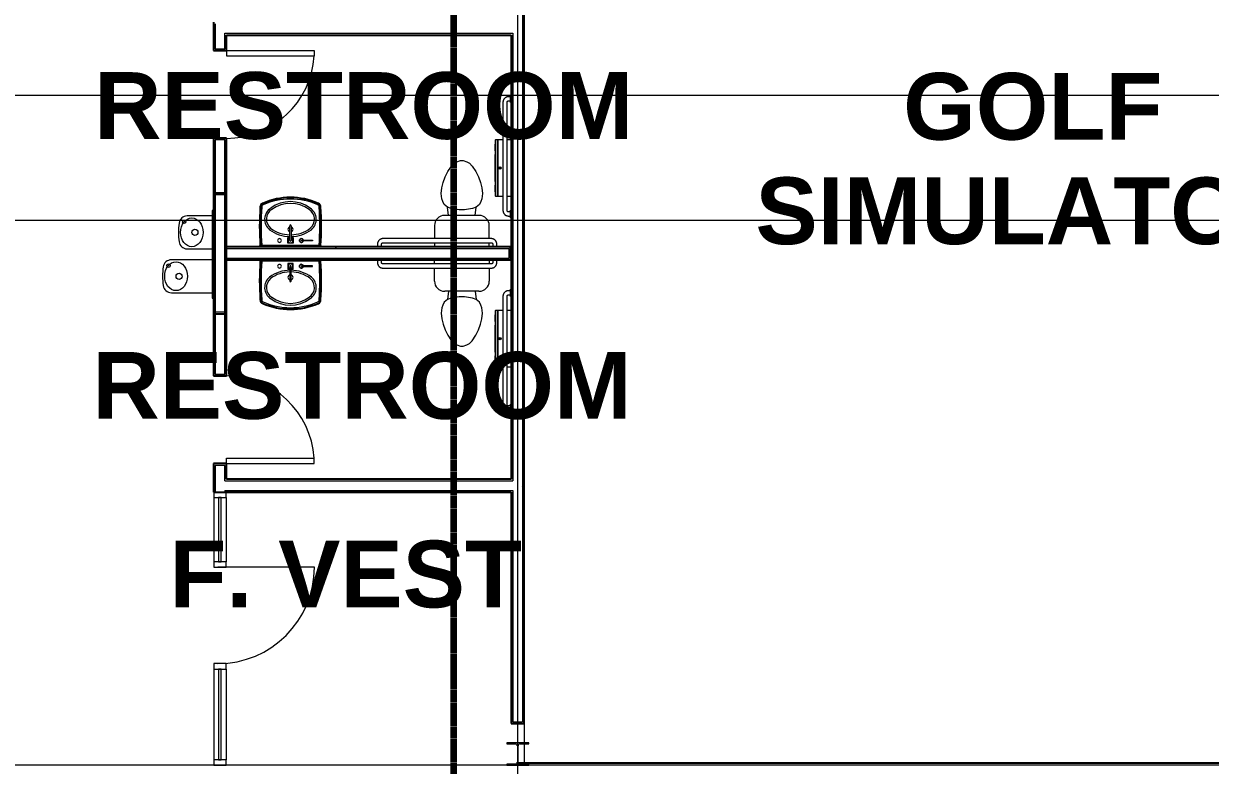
# Model space of a CAD drawing. Header units: inches. Extents: x 25369 to 33161, y -23509 to -20274.
# Drawn here: x 29993 to 30425.5, y -22787.3 to -22516.9 of the extents above; entities that cross this region are included whole.
import ezdxf

# ---------------------------------------------------------------- set-up
doc = ezdxf.new("R2010")
doc.units = ezdxf.units.IN
doc.header["$MEASUREMENT"] = 0
doc.linetypes.add('Dash', pattern=[0.25, 0.125, -0.125])
doc.linetypes.add('Grid Line 1_2_', pattern=[0.875, 0.5, -0.125, 0.125, -0.125])
for name, color, linetype, lineweight in [('A-ANNO-MATC', 214, 'Dash', 140), ('A-AREA', 32, 'Continuous', 9), ('A-DOOR', 31, 'Continuous', 9), ('A-GLAZ-CURT', 52, 'Continuous', 9), ('A-GLAZ-CWMG', 51, 'Continuous', 9), ('A-WALL', 113, 'Continuous', 9), ('A-WALL-PATT', 111, 'Continuous', 25), ('G-ANNO-SYMB', 111, 'Continuous', 9), ('I-WALL', 2, 'Continuous', 9), ('M-AREA-IDEN', 171, 'Continuous', 9), ('P-SANR-FIXT', 6, 'Continuous', 9), ('Q-SPCQ', 91, 'Continuous', 9), ('S-COLS', 52, 'Continuous', 9), ('S-GRID', 1, 'Continuous', 9)]:
    doc.layers.add(name, color=color, linetype=linetype, lineweight=lineweight)
doc.styles.add('Arial_B', font='arialbd.ttf', dxfattribs={"height": 24.354149})
pattern_1 = [(0, (5929.126, 0), (61.44, 15.36), [2.534, -43.546, 2.534, -43.546, -245.76]), (0, (5929.126, 0), (61.44, 15.36), [-92.16, 2.534, -89.626, 2.534, -43.546, -107.52]), (0, (5929.126, 0), (61.44, 15.36), [-230.4, 2.534, -28.186, 2.534, -74.266]), (120, (5952.166, 7.68), (-44.02215, 45.528601), [2.534, -43.546, 2.534, -43.546, -245.76]), (120, (5952.166, 7.68), (-44.02215, 45.528601), [-92.16, 2.534, -89.626, 2.534, -43.546, -107.52]), (120, (5952.166, 7.68), (-44.02215, 45.528601), [-230.4, 2.534, -28.186, 2.534, -74.266]), (240, (5959.846, 38.4), (-17.41785, -60.888601), [2.534, -43.546, 2.534, -43.546, -245.76]), (240, (5959.846, 38.4), (-17.41785, -60.888601), [-92.16, 2.534, -89.626, 2.534, -43.546, -107.52]), (240, (5959.846, 38.4), (-17.41785, -60.888601), [-230.4, 2.534, -28.186, 2.534, -74.266])]

# ---------------------------------------------------------------- blocks, each defined once
blk = doc.blocks.new('Toilet-Domestic-3D - Toilet-Domestic-3D-3240-Overall Floor Plan')
at = {"layer": 'P-SANR-FIXT', "color": 7}
for p, q in [((-9.98, 17.95), (-9.98, 19.48)), ((9.98, 19.48), (9.98, 17.98)), ((-9.98, 11.75), (-9.98, 16.5)), ((9.98, 16.48), (9.98, 11.75)), ((-5.21, 5), (-6.4, 4)), ((6.25, 8.02), (-6.25, 8.02)), ((-4.86, 8.02), (-5.21, 5)), ((-3.84, 5.5), (-5.21, 5)), ((-1, 6), (-3.84, 5.5)), ((1, 6), (-1, 6)), ((3.84, 5.5), (1, 6)), ((5.21, 5), (3.84, 5.5)), ((4.86, 8.02), (5.21, 5)), ((6.4, 4), (5.21, 5)), ((-7.41, 1), (-7.5, 0)), ((-7.5, 0), (-7.33, -1.99)), ((-7.24, 2), (-7.41, 1)), ((-6.97, 3), (-7.24, 2)), ((-6.4, 4), (-6.97, 3)), ((6.97, 3), (6.4, 4)), ((7.24, 2), (6.97, 3)), ((7.41, 1), (7.24, 2)), ((7.33, -1.99), (7.5, 0)), ((7.5, 0), (7.41, 1)), ((-7.33, -1.99), (-6.79, -4)), ((-6.79, -4), (-6.06, -6)), ((6.06, -6), (6.79, -4)), ((6.79, -4), (7.33, -1.99)), ((-6.06, -6), (-5.13, -8)), ((-5.13, -8), (-3.74, -10)), ((3.74, -10), (5.13, -8)), ((5.13, -8), (6.06, -6)), ((-3.74, -10), (-2.74, -11)), ((-2.74, -11), (-1.87, -11.5)), ((-1.87, -11.5), (-0.5, -12)), ((-0.5, -12), (0.5, -12)), ((0.5, -12), (1.87, -11.5)), ((1.87, -11.5), (2.74, -11)), ((2.74, -11), (3.74, -10))]:
    blk.add_line(p, q, dxfattribs=at)
for centre, start, end in [((-6.25, 11.75), 180, 270), ((6.25, 11.75), 270, 360)]:
    blk.add_arc(centre, 3.73, start, end, dxfattribs=at)
blk = doc.blocks.new('Sink-Bathroom-Kohler-Pinoir-2035-8 - Vitreous_China-0-White-3242-Overall Floor Plan')
at = {"layer": 'P-SANR-FIXT', "color": 7}
for p, q in [((24149.93, -22602.99), (24149.93, -22603.49)), ((24150.18, -22603.5), (24150.18, -22602.99)), ((24150.6, -22602.99), (24150.6, -22603.51)), ((24150.6, -22603.32), (24161.05, -22603.34)), ((24161.05, -22603.51), (24150.6, -22603.51)), ((24161.05, -22603.34), (24171.5, -22603.32)), ((24171.5, -22603.51), (24161.05, -22603.51)), ((24171.5, -22603.51), (24171.5, -22602.99)), ((24171.91, -22602.99), (24171.91, -22603.5)), ((24172.17, -22603.49), (24172.17, -22602.99))]:
    blk.add_line(p, q, dxfattribs=at)
for centre, radius, start, end in [((24256.28, -22610.52), 106.58, 176.2165, 183.7817), ((24256.28, -22610.52), 106.33, 176.2119, 183.7865), ((24256.28, -22610.52), 105.91, 176.2045, 183.7955), ((24161.05, -22619.57), 12.82, 91.1366, 126.4275), ((24157.05, -22605.31), 0.692, 0, 180), ((24157.05, -22605.31), 0.692, 180, 0), ((24161.05, -22619.57), 12.82, 53.5725, 88.8634), ((24165.05, -22605.3), 0.69, 12.1099, 180), ((24165.05, -22605.3), 0.69, 180, 347.0077), ((24065.82, -22610.52), 105.91, 356.2045, 3.7955), ((24065.82, -22610.52), 106.33, 356.2146, 3.7881), ((24065.82, -22610.52), 106.58, 356.22, 3.7835), ((24156.54, -22613.04), 4.9, 129.3634, 236.4486), ((24156.54, -22613.04), 4.26, 129.5775, 236.6442), ((24161.05, -22619.57), 12.18, 91.1957, 126.3492), ((24161.05, -22609.37), 0.934, 106.0546, 180), ((24161.05, -22609.37), 0.934, 180, 253.9454), ((24161.05, -22619.57), 12.18, 53.6508, 88.8043), ((24161.05, -22609.37), 0.934, 0, 73.9454), ((24161.05, -22609.37), 0.934, 286.0546, 0), ((24165.55, -22613.04), 4.26, 303.3558, 50.4225), ((24165.55, -22613.04), 4.9, 303.5514, 50.6366), ((24151.47, -22617.55), 1.54, 179.9655, 246.0395), ((24151.47, -22617.55), 1.29, 179.6035, 246.0123), ((24151.47, -22617.55), 0.875, 178.7073, 245.9447), ((24161.05, -22595.69), 25.41, 246.3258, 293.6698), ((24161.05, -22595.69), 25.15, 246.3274, 293.6698), ((24161.05, -22595.69), 24.74, 246.3302, 293.6698), ((24161.05, -22607.28), 12.2, 233.7683, 306.2317), ((24161.05, -22607.28), 11.57, 233.6931, 306.3069), ((24170.63, -22617.56), 0.862, 293.6698, 1.9217), ((24170.63, -22617.56), 1.28, 293.6698, 0.9035), ((24170.63, -22617.56), 1.53, 293.6698, 0.4943)]:
    blk.add_arc(centre, radius, start, end, dxfattribs=at)
blk = doc.blocks.new('Drinking_Fountain-Haws_Corporation-Wall_Mounted_1119 - 1119-355849-Overall Floor Plan')
at = {"layer": 'P-SANR-FIXT', "color": 7}
for p, q in [((13.07, 19.5), (13.07, 4.7)), ((25.07, 4.7), (25.07, 19.5)), ((29.07, 13.75), (29.07, 4.7)), ((41.07, 4.7), (41.07, 13.75)), ((43.07, 4.7), (11.07, 4.7)), ((11.07, 4.7), (11.07, 4.2)), ((43.07, 4.2), (43.07, 4.7))]:
    blk.add_line(p, q, dxfattribs=at)
for centre, radius in [((19.07, 16.69), 1.13), ((22.94, 20.55), 0.625), ((38.94, 14.82), 0.625), ((35.07, 10.94), 1.13)]:
    blk.add_circle(centre, radius, dxfattribs=at)
for centre, radius, start, end in [((16.07, 19.5), 3, 97.5776, 180), ((19.07, -3.05), 25.75, 82.4224, 97.5776), ((22.07, 19.5), 3, 360, 82.4224), ((32.07, 13.75), 3, 97.5776, 180), ((35.07, -8.8), 25.75, 82.4224, 97.5776), ((38.07, 13.75), 3, 360, 82.4224)]:
    blk.add_arc(centre, radius, start, end, dxfattribs=at)
for centre, ratio in [((19.07, 17.82), 0.786373), ((35.07, 12.07), 0.786365)]:
    blk.add_ellipse(centre, major_axis=(-5.25, 0), ratio=ratio, dxfattribs=at)
blk = doc.blocks.new('Toilet-Domestic-3D - Toilet-Domestic-3D-V40-Overall Floor Plan')
at = {"layer": 'P-SANR-FIXT', "color": 7}
for p, q in [((-5.13, 8), (-3.74, 10)), ((-3.74, 10), (-2.74, 11)), ((-2.74, 11), (-1.87, 11.5)), ((-1.87, 11.5), (-0.5, 12)), ((-0.5, 12), (0.5, 12)), ((0.5, 12), (1.87, 11.5)), ((1.87, 11.5), (2.74, 11)), ((2.74, 11), (3.74, 10)), ((3.74, 10), (5.13, 8)), ((-6.79, 4), (-6.06, 6)), ((-6.06, 6), (-5.13, 8)), ((5.13, 8), (6.06, 6)), ((6.06, 6), (6.79, 4)), ((-7.5, 0), (-7.33, 1.99)), ((-7.33, 1.99), (-6.79, 4)), ((6.79, 4), (7.33, 1.99)), ((7.33, 1.99), (7.5, 0)), ((-7.41, -1), (-7.5, 0)), ((-7.24, -2), (-7.41, -1)), ((-6.97, -3), (-7.24, -2)), ((-6.4, -4), (-6.97, -3)), ((-5.21, -5), (-6.4, -4)), ((6.4, -4), (5.21, -5)), ((6.97, -3), (6.4, -4)), ((7.24, -2), (6.97, -3)), ((7.41, -1), (7.24, -2)), ((7.5, 0), (7.41, -1)), ((6.25, -8.02), (-6.25, -8.02)), ((-3.84, -5.5), (-5.21, -5)), ((-4.86, -8.02), (-5.21, -5)), ((-1, -6), (-3.84, -5.5)), ((1, -6), (-1, -6)), ((3.84, -5.5), (1, -6)), ((5.21, -5), (3.84, -5.5)), ((4.86, -8.02), (5.21, -5)), ((-9.98, -11.75), (-9.98, -16.5)), ((9.98, -16.48), (9.98, -11.75)), ((-9.98, -17.95), (-9.98, -19.48)), ((9.98, -19.48), (9.98, -17.98))]:
    blk.add_line(p, q, dxfattribs=at)
for centre, start, end in [((-6.25, -11.75), 90, 180), ((6.25, -11.75), 0, 90)]:
    blk.add_arc(centre, 3.73, start, end, dxfattribs=at)
blk = doc.blocks.new('Sink-Bathroom-Kohler-Pinoir-2035-8 - Vitreous_China-0-White-11071-Overall Floor Plan')
at = {"layer": 'P-SANR-FIXT', "color": 7}
for p, q in [((24149.93, -22598.24), (24149.93, -22597.74)), ((24150.18, -22597.73), (24150.18, -22598.24)), ((24150.6, -22598.24), (24150.6, -22597.72)), ((24161.05, -22597.72), (24150.6, -22597.72)), ((24150.6, -22597.91), (24161.05, -22597.89)), ((24171.5, -22597.72), (24161.05, -22597.72)), ((24161.05, -22597.89), (24171.5, -22597.91)), ((24171.5, -22597.72), (24171.5, -22598.24)), ((24171.91, -22598.24), (24171.91, -22597.73)), ((24172.17, -22597.74), (24172.17, -22598.24))]:
    blk.add_line(p, q, dxfattribs=at)
for centre, radius, start, end in [((24161.05, -22605.54), 25.41, 66.3302, 113.6742), ((24161.05, -22605.54), 25.15, 66.3302, 113.6726), ((24161.05, -22605.54), 24.74, 66.3302, 113.6698), ((24256.28, -22590.71), 106.58, 176.2183, 183.7835), ((24151.47, -22583.68), 1.54, 113.9605, 180.0345), ((24256.28, -22590.71), 106.33, 176.2135, 183.7881), ((24151.47, -22583.68), 1.29, 113.9877, 180.3965), ((24256.28, -22590.71), 105.91, 176.2045, 183.7955), ((24151.47, -22583.68), 0.875, 114.0553, 181.2927), ((24156.54, -22588.19), 4.9, 123.5514, 230.6366), ((24156.54, -22588.19), 4.26, 123.3558, 230.4225), ((24161.05, -22593.95), 12.2, 53.7683, 126.2317), ((24161.05, -22593.95), 11.57, 53.6931, 126.3069), ((24165.55, -22588.19), 4.26, 309.5775, 56.6442), ((24165.55, -22588.19), 4.9, 309.3634, 56.4486), ((24170.63, -22583.67), 0.862, 358.0783, 66.3302), ((24170.63, -22583.67), 1.28, 359.0965, 66.3302), ((24170.63, -22583.67), 1.53, 359.5057, 66.3302), ((24065.82, -22590.71), 105.91, 356.2045, 3.7955), ((24065.82, -22590.71), 106.33, 356.2119, 3.7854), ((24065.82, -22590.71), 106.58, 356.2165, 3.78), ((24161.05, -22581.66), 12.82, 233.5725, 268.8634), ((24161.05, -22581.66), 12.18, 233.6508, 268.8043), ((24161.05, -22591.87), 0.934, 106.0546, 180), ((24161.05, -22591.87), 0.934, 180, 253.9454), ((24161.05, -22591.87), 0.934, 0, 73.9454), ((24161.05, -22581.66), 12.18, 271.1957, 306.3492), ((24161.05, -22591.87), 0.934, 286.0546, 0), ((24161.05, -22581.66), 12.82, 271.1366, 306.4275), ((24157.05, -22595.92), 0.692, 0, 180), ((24157.05, -22595.92), 0.692, 180, 0), ((24165.05, -22595.93), 0.69, 12.9923, 180), ((24165.05, -22595.93), 0.69, 180, 347.8901)]:
    blk.add_arc(centre, radius, start, end, dxfattribs=at)
blk = doc.blocks.new('817_Grab_Bars - 8170-001420-V60-Overall Floor Plan')
at = {"layer": 'Q-SPCQ', "color": 7}
for p, q in [((24191.95, -22597.96), (24191.95, -22598.24)), ((24192.16, -22597.96), (24193.52, -22597.96)), ((24192.77, -22597.24), (24192.77, -22597.96)), ((24193.52, -22597.96), (24194.87, -22597.96)), ((24194.27, -22597.96), (24194.27, -22597.24)), ((24234.27, -22595.24), (24194.77, -22595.24)), ((24194.77, -22596.74), (24234.27, -22596.74)), ((24195.08, -22598.24), (24195.08, -22597.96)), ((24233.95, -22597.96), (24233.95, -22598.24)), ((24234.16, -22597.96), (24235.52, -22597.96)), ((24234.77, -22597.24), (24234.77, -22597.96)), ((24235.52, -22597.96), (24236.87, -22597.96)), ((24236.27, -22597.96), (24236.27, -22597.24)), ((24237.08, -22598.24), (24237.08, -22597.96))]:
    blk.add_line(p, q, dxfattribs=at)
at = {"layer": 'Q-SPCQ', "color": 7, "flags": 128}
for points in [[(24194.77, -22595.24), (24194.69, -22595.24), (24194.61, -22595.25), (24194.53, -22595.25), (24194.45, -22595.27), (24194.37, -22595.28), (24194.29, -22595.3), (24194.21, -22595.32), (24194.14, -22595.34), (24194.06, -22595.37), (24193.99, -22595.4), (24193.91, -22595.43), (24193.84, -22595.47), (24193.77, -22595.5), (24193.7, -22595.55), (24193.64, -22595.59), (24193.57, -22595.64), (24193.51, -22595.69), (24193.45, -22595.74), (24193.39, -22595.79), (24193.33, -22595.85), (24193.28, -22595.91), (24193.22, -22595.97), (24193.17, -22596.03), (24193.13, -22596.09), (24193.08, -22596.16), (24193.04, -22596.23), (24193, -22596.3), (24192.97, -22596.37), (24192.93, -22596.44), (24192.9, -22596.52), (24192.87, -22596.59), (24192.85, -22596.67), (24192.83, -22596.74), (24192.81, -22596.82), (24192.79, -22596.9), (24192.78, -22596.98), (24192.77, -22597.06), (24192.77, -22597.14), (24192.77, -22597.22), (24192.77, -22597.24)], [(24194.27, -22597.24), (24194.27, -22597.22), (24194.27, -22597.2), (24194.27, -22597.18), (24194.27, -22597.16), (24194.28, -22597.14), (24194.28, -22597.12), (24194.28, -22597.1), (24194.29, -22597.08), (24194.3, -22597.06), (24194.3, -22597.05), (24194.31, -22597.03), (24194.32, -22597.01), (24194.33, -22596.99), (24194.34, -22596.97), (24194.35, -22596.96), (24194.36, -22596.94), (24194.38, -22596.93), (24194.39, -22596.91), (24194.4, -22596.9), (24194.42, -22596.88), (24194.43, -22596.87), (24194.45, -22596.85), (24194.46, -22596.84), (24194.48, -22596.83), (24194.5, -22596.82), (24194.51, -22596.81), (24194.53, -22596.8), (24194.55, -22596.79), (24194.57, -22596.78), (24194.58, -22596.77), (24194.6, -22596.77), (24194.62, -22596.76), (24194.64, -22596.76), (24194.66, -22596.75), (24194.68, -22596.75), (24194.7, -22596.74), (24194.72, -22596.74), (24194.74, -22596.74), (24194.76, -22596.74), (24194.77, -22596.74)], [(24236.27, -22597.24), (24236.26, -22597.16), (24236.26, -22597.08), (24236.25, -22597), (24236.24, -22596.92), (24236.23, -22596.84), (24236.21, -22596.76), (24236.19, -22596.69), (24236.16, -22596.61), (24236.14, -22596.54), (24236.11, -22596.46), (24236.07, -22596.39), (24236.04, -22596.32), (24236, -22596.25), (24235.96, -22596.18), (24235.92, -22596.11), (24235.87, -22596.05), (24235.82, -22595.98), (24235.77, -22595.92), (24235.71, -22595.86), (24235.66, -22595.81), (24235.6, -22595.75), (24235.54, -22595.7), (24235.48, -22595.65), (24235.41, -22595.6), (24235.35, -22595.56), (24235.28, -22595.52), (24235.21, -22595.48), (24235.14, -22595.44), (24235.06, -22595.41), (24234.99, -22595.38), (24234.91, -22595.35), (24234.84, -22595.32), (24234.76, -22595.3), (24234.68, -22595.28), (24234.61, -22595.27), (24234.53, -22595.26), (24234.45, -22595.25), (24234.37, -22595.24), (24234.29, -22595.24), (24234.27, -22595.24)], [(24234.27, -22596.74), (24234.29, -22596.74), (24234.31, -22596.74), (24234.33, -22596.74), (24234.34, -22596.75), (24234.36, -22596.75), (24234.38, -22596.75), (24234.4, -22596.76), (24234.42, -22596.77), (24234.44, -22596.77), (24234.46, -22596.78), (24234.48, -22596.79), (24234.5, -22596.8), (24234.51, -22596.81), (24234.53, -22596.82), (24234.55, -22596.83), (24234.56, -22596.84), (24234.58, -22596.85), (24234.59, -22596.86), (24234.61, -22596.88), (24234.62, -22596.89), (24234.64, -22596.91), (24234.65, -22596.92), (24234.66, -22596.94), (24234.67, -22596.95), (24234.69, -22596.97), (24234.7, -22596.99), (24234.71, -22597), (24234.72, -22597.02), (24234.72, -22597.04), (24234.73, -22597.06), (24234.74, -22597.08), (24234.74, -22597.1), (24234.75, -22597.12), (24234.75, -22597.14), (24234.76, -22597.16), (24234.76, -22597.18), (24234.76, -22597.19), (24234.76, -22597.21), (24234.77, -22597.23), (24234.77, -22597.24)]]:
    blk.add_lwpolyline(points, dxfattribs=at)
blk = doc.blocks.new('817_Grab_Bars - 8170-001420-V53-Overall Floor Plan')
at = {"layer": 'Q-SPCQ', "color": 7}
for p, q in [((25498.52, -22645.55), (25498.52, -22685.05)), ((25500.02, -22685.05), (25500.02, -22645.55)), ((25501.23, -22643.55), (25500.52, -22643.55)), ((25500.52, -22645.05), (25501.23, -22645.05)), ((25501.52, -22642.74), (25501.23, -22642.74)), ((25501.23, -22644.3), (25501.23, -22642.95)), ((25501.23, -22645.66), (25501.23, -22644.3)), ((25501.23, -22645.87), (25501.52, -22645.87)), ((25501.23, -22685.55), (25500.52, -22685.55)), ((25500.52, -22687.05), (25501.23, -22687.05)), ((25501.52, -22684.74), (25501.23, -22684.74)), ((25501.23, -22686.3), (25501.23, -22684.95)), ((25501.23, -22687.66), (25501.23, -22686.3)), ((25501.23, -22687.87), (25501.52, -22687.87))]:
    blk.add_line(p, q, dxfattribs=at)
at = {"layer": 'Q-SPCQ', "color": 7, "flags": 128}
for points in [[(25500.52, -22643.55), (25500.44, -22643.55), (25500.36, -22643.56), (25500.28, -22643.57), (25500.2, -22643.58), (25500.12, -22643.59), (25500.04, -22643.61), (25499.96, -22643.63), (25499.89, -22643.65), (25499.81, -22643.68), (25499.74, -22643.71), (25499.66, -22643.74), (25499.59, -22643.78), (25499.52, -22643.82), (25499.45, -22643.86), (25499.39, -22643.9), (25499.32, -22643.95), (25499.26, -22644), (25499.2, -22644.05), (25499.14, -22644.1), (25499.08, -22644.16), (25499.03, -22644.22), (25498.97, -22644.28), (25498.92, -22644.34), (25498.88, -22644.41), (25498.83, -22644.47), (25498.79, -22644.54), (25498.75, -22644.61), (25498.72, -22644.68), (25498.68, -22644.75), (25498.65, -22644.83), (25498.62, -22644.9), (25498.6, -22644.98), (25498.58, -22645.06), (25498.56, -22645.13), (25498.54, -22645.21), (25498.53, -22645.29), (25498.52, -22645.37), (25498.52, -22645.45), (25498.52, -22645.53), (25498.52, -22645.55)], [(25500.02, -22645.55), (25500.02, -22645.53), (25500.02, -22645.51), (25500.02, -22645.49), (25500.02, -22645.47), (25500.03, -22645.45), (25500.03, -22645.43), (25500.03, -22645.41), (25500.04, -22645.4), (25500.05, -22645.38), (25500.05, -22645.36), (25500.06, -22645.34), (25500.07, -22645.32), (25500.08, -22645.3), (25500.09, -22645.29), (25500.1, -22645.27), (25500.11, -22645.25), (25500.13, -22645.24), (25500.14, -22645.22), (25500.15, -22645.21), (25500.17, -22645.19), (25500.18, -22645.18), (25500.2, -22645.17), (25500.21, -22645.16), (25500.23, -22645.14), (25500.25, -22645.13), (25500.26, -22645.12), (25500.28, -22645.11), (25500.3, -22645.1), (25500.32, -22645.09), (25500.33, -22645.09), (25500.35, -22645.08), (25500.37, -22645.07), (25500.39, -22645.07), (25500.41, -22645.06), (25500.43, -22645.06), (25500.45, -22645.06), (25500.47, -22645.05), (25500.49, -22645.05), (25500.51, -22645.05), (25500.52, -22645.05)], [(25498.52, -22685.05), (25498.52, -22685.13), (25498.52, -22685.21), (25498.53, -22685.29), (25498.54, -22685.37), (25498.56, -22685.45), (25498.57, -22685.53), (25498.59, -22685.61), (25498.62, -22685.68), (25498.64, -22685.76), (25498.67, -22685.83), (25498.71, -22685.9), (25498.74, -22685.98), (25498.78, -22686.05), (25498.82, -22686.12), (25498.86, -22686.18), (25498.91, -22686.25), (25498.96, -22686.31), (25499.01, -22686.37), (25499.07, -22686.43), (25499.12, -22686.49), (25499.18, -22686.54), (25499.24, -22686.59), (25499.3, -22686.64), (25499.37, -22686.69), (25499.43, -22686.74), (25499.5, -22686.78), (25499.57, -22686.82), (25499.64, -22686.85), (25499.72, -22686.89), (25499.79, -22686.92), (25499.87, -22686.94), (25499.94, -22686.97), (25500.02, -22686.99), (25500.1, -22687.01), (25500.18, -22687.02), (25500.25, -22687.04), (25500.33, -22687.04), (25500.41, -22687.05), (25500.49, -22687.05), (25500.52, -22687.05)], [(25500.52, -22685.55), (25500.5, -22685.55), (25500.48, -22685.55), (25500.46, -22685.55), (25500.44, -22685.55), (25500.42, -22685.54), (25500.4, -22685.54), (25500.38, -22685.53), (25500.36, -22685.53), (25500.34, -22685.52), (25500.32, -22685.51), (25500.3, -22685.51), (25500.28, -22685.5), (25500.27, -22685.49), (25500.25, -22685.48), (25500.23, -22685.47), (25500.22, -22685.45), (25500.2, -22685.44), (25500.19, -22685.43), (25500.17, -22685.42), (25500.16, -22685.4), (25500.14, -22685.39), (25500.13, -22685.37), (25500.12, -22685.36), (25500.11, -22685.34), (25500.09, -22685.32), (25500.08, -22685.31), (25500.07, -22685.29), (25500.07, -22685.27), (25500.06, -22685.25), (25500.05, -22685.23), (25500.04, -22685.22), (25500.04, -22685.2), (25500.03, -22685.18), (25500.03, -22685.16), (25500.02, -22685.14), (25500.02, -22685.12), (25500.02, -22685.1), (25500.02, -22685.08), (25500.02, -22685.06), (25500.02, -22685.05)]]:
    blk.add_lwpolyline(points, dxfattribs=at)
blk = doc.blocks.new('Dispenser-Toilet_Tissue-Frost_Products_LTD_-Jumbo-169 - Steel-Brushed-Stainless_Steel-V61-Overall Floor Plan')
at = {"layer": 'Q-SPCQ', "color": 10, "lineweight": 13}
for p, q in [((24235.56, -22560.91), (24235.56, -22563.08)), ((24235.66, -22559.4), (24235.66, -22560.75)), ((24235.66, -22560.75), (24235.66, -22578.23)), ((24235.66, -22563.24), (24235.66, -22564.55)), ((24235.82, -22559.24), (24235.82, -22579.74)), ((24236.58, -22559.24), (24235.82, -22559.24)), ((24236.58, -22559.3), (24236.58, -22559.24)), ((24236.58, -22579.68), (24236.58, -22559.3)), ((24236.62, -22559.3), (24236.58, -22559.3)), ((24236.62, -22559.3), (24236.62, -22579.68)), ((24236.68, -22579.74), (24236.68, -22559.24)), ((24238.54, -22559.24), (24236.68, -22559.24)), ((24241.52, -22559.24), (24239.99, -22559.24)), ((24235.56, -22564.74), (24235.56, -22574.24)), ((24237.28, -22569.45), (24237.28, -22569.53)), ((24237.61, -22569.45), (24237.28, -22569.45)), ((24237.28, -22569.53), (24237.61, -22569.53)), ((24237.61, -22569.53), (24237.61, -22569.45)), ((24235.56, -22575.89), (24235.56, -22578.07)), ((24235.66, -22574.43), (24235.66, -22575.73)), ((24235.66, -22578.23), (24235.66, -22579.58)), ((24235.82, -22579.74), (24236.58, -22579.74)), ((24236.58, -22579.74), (24236.58, -22579.68)), ((24236.58, -22579.68), (24236.62, -22579.68)), ((24236.68, -22579.74), (24238.52, -22579.74)), ((24240.02, -22579.74), (24241.52, -22579.74))]:
    blk.add_line(p, q, dxfattribs=at)
for radius in [0.438, 0.357]:
    blk.add_circle((24237.43, -22569.49), radius, dxfattribs=at)
for centre, radius, start, end in [((24235.74, -22560.91), 0.18, 116.3878, 180), ((24235.67, -22562.47), 0.118, 97.6431, 169.1884), ((24235.71, -22562.46), 0.151, 182.679, 250.3653), ((24235.74, -22562.49), 0.18, 180, 243.6084), ((24235.71, -22562.49), 0.151, 183.1667, 250.3726), ((24235.67, -22563.07), 0.119, 98.4805, 169.9599), ((24235.71, -22563.06), 0.151, 182.679, 250.3659), ((24235.71, -22563.07), 0.151, 182.679, 250.3659), ((24235.74, -22563.08), 0.18, 180, 243.6122), ((24235.82, -22559.4), 0.16, 90, 179.0019), ((24236.68, -22559.3), 0.0601, 90, 177.3185), ((24235.78, -22564.74), 0.22, 123.0557, 180), ((24235.78, -22574.24), 0.22, 180, 236.9443), ((24235.74, -22575.89), 0.18, 116.3878, 180), ((24235.71, -22575.9), 0.151, 109.6341, 177.321), ((24235.71, -22575.91), 0.151, 109.6341, 177.321), ((24235.67, -22575.91), 0.119, 190.0401, 261.5195), ((24235.74, -22576.48), 0.18, 116.3878, 180), ((24235.71, -22576.49), 0.151, 109.6341, 176.8331), ((24235.71, -22576.52), 0.151, 109.6341, 177.321), ((24235.67, -22576.51), 0.118, 190.8116, 262.3569), ((24235.74, -22578.07), 0.18, 180, 243.6122), ((24235.82, -22579.58), 0.16, 180, 270), ((24236.68, -22579.68), 0.06, 180, 270)]:
    blk.add_arc(centre, radius, start, end, dxfattribs=at)
blk = doc.blocks.new('Dispenser-Toilet_Tissue-Frost_Products_LTD_-Jumbo-169 - Steel-Brushed-Stainless_Steel-V62-Overall Floor Plan')
at = {"layer": 'Q-SPCQ', "color": 10, "lineweight": 13}
for p, q in [((24235.56, -22623.16), (24235.56, -22625.33)), ((24235.66, -22621.65), (24235.66, -22623)), ((24235.66, -22623), (24235.66, -22640.48)), ((24235.82, -22621.49), (24235.82, -22641.99)), ((24236.58, -22621.49), (24235.82, -22621.49)), ((24236.58, -22621.55), (24236.58, -22621.49)), ((24236.58, -22641.93), (24236.58, -22621.55)), ((24236.62, -22621.55), (24236.58, -22621.55)), ((24236.62, -22621.55), (24236.62, -22641.93)), ((24236.68, -22641.99), (24236.68, -22621.49)), ((24238.52, -22621.49), (24236.68, -22621.49)), ((24241.52, -22621.49), (24240.01, -22621.49)), ((24235.56, -22626.99), (24235.56, -22636.49)), ((24235.66, -22625.49), (24235.66, -22626.8)), ((24237.28, -22631.7), (24237.28, -22631.78)), ((24237.61, -22631.7), (24237.28, -22631.7)), ((24237.28, -22631.78), (24237.61, -22631.78)), ((24237.61, -22631.78), (24237.61, -22631.7)), ((24235.66, -22636.68), (24235.66, -22637.98)), ((24235.56, -22638.14), (24235.56, -22640.32)), ((24235.66, -22640.48), (24235.66, -22641.83)), ((24235.82, -22641.99), (24236.58, -22641.99)), ((24236.58, -22641.99), (24236.58, -22641.93)), ((24236.58, -22641.93), (24236.62, -22641.93)), ((24236.68, -22641.99), (24238.54, -22641.99)), ((24239.99, -22641.99), (24241.52, -22641.99))]:
    blk.add_line(p, q, dxfattribs=at)
for radius in [0.438, 0.357]:
    blk.add_circle((24237.43, -22631.74), radius, dxfattribs=at)
for centre, radius, start, end in [((24235.74, -22623.16), 0.18, 116.3878, 180), ((24235.82, -22621.65), 0.16, 90, 179.0019), ((24236.68, -22621.55), 0.0601, 90, 177.3185), ((24235.67, -22624.72), 0.118, 97.6431, 169.1884), ((24235.71, -22624.71), 0.151, 182.679, 250.3653), ((24235.74, -22624.74), 0.18, 180, 243.6084), ((24235.71, -22624.74), 0.151, 183.1667, 250.3726), ((24235.67, -22625.32), 0.119, 98.4805, 169.9599), ((24235.71, -22625.31), 0.151, 182.679, 250.3659), ((24235.71, -22625.32), 0.151, 182.679, 250.3659), ((24235.74, -22625.33), 0.18, 180, 243.6122), ((24235.78, -22626.99), 0.22, 123.0557, 180), ((24235.78, -22636.49), 0.22, 180, 236.9443), ((24235.74, -22638.14), 0.18, 116.3878, 180), ((24235.71, -22638.15), 0.151, 109.6341, 177.321), ((24235.71, -22638.16), 0.151, 109.6341, 177.321), ((24235.67, -22638.16), 0.119, 190.0401, 261.5195), ((24235.74, -22638.73), 0.18, 116.3878, 180), ((24235.71, -22638.74), 0.151, 109.6341, 176.8331), ((24235.71, -22638.77), 0.151, 109.6341, 177.321), ((24235.67, -22638.76), 0.118, 190.8116, 262.3569), ((24235.74, -22640.32), 0.18, 180, 243.6122), ((24235.82, -22641.83), 0.16, 180, 270), ((24236.68, -22641.93), 0.06, 180, 270)]:
    blk.add_arc(centre, radius, start, end, dxfattribs=at)
blk = doc.blocks.new('Faucet-Lavatory-Zurn-Z6920XL - Z6920-XL-ADM2-H4-V59-Overall Floor Plan')
at = {"layer": 'P-SANR-FIXT'}
for p, q in [((1, 1), (-1, 1)), ((-1, 1), (-1, -1)), ((-0.25, 0), (-0.25, -5.25)), ((0.25, -5.25), (0.25, 0)), ((1, -1), (1, 1)), ((8, 0.12), (4, 0.12)), ((4, 0.12), (4, -0.12)), ((8, -0.12), (8, 0.12)), ((-1, -1), (-0.25, -1)), ((0.25, -1), (1, -1)), ((4, -0.12), (8, -0.12))]:
    blk.add_line(p, q, dxfattribs=at)
blk.add_circle((4, 0), 0.719, dxfattribs=at)
for centre, radius, start, end in [((0, 0), 0.875, 0, 180), ((0, 0), 0.875, 180, 252.8571), ((0, 0), 0.25, 360, 180), ((0, 0), 0.875, 287.1429, 0), ((0, -5.37), 0.281, 152.734, 27.266)]:
    blk.add_arc(centre, radius, start, end, dxfattribs=at)
blk = doc.blocks.new('Faucet-Lavatory-Zurn-Z6920XL - Z6920-XL-ADM2-H4-V58-Overall Floor Plan')
at = {"layer": 'P-SANR-FIXT'}
for p, q in [((-0.25, 0), (-0.25, 5.25)), ((0.25, 5.25), (0.25, 0)), ((-1, 1), (-0.25, 1)), ((-1, -1), (-1, 1)), ((0.25, 1), (1, 1)), ((1, 1), (1, -1)), ((4, 0.12), (8, 0.12)), ((4, -0.12), (4, 0.12)), ((8, 0.12), (8, -0.12)), ((1, -1), (-1, -1)), ((8, -0.12), (4, -0.12))]:
    blk.add_line(p, q, dxfattribs=at)
blk.add_circle((4, 0), 0.719, dxfattribs=at)
for centre, radius, start, end in [((0, 5.37), 0.281, 332.734, 207.266), ((0, 0), 0.875, 107.1429, 180), ((0, 0), 0.875, 360, 72.8571), ((0, 0), 0.875, 180, 360), ((0, 0), 0.25, 180, 0)]:
    blk.add_arc(centre, radius, start, end, dxfattribs=at)
blk = doc.blocks.new('Locker Rooms and Restrooms_rvt-2-Overall Floor Plan')
at = {"layer": 'A-WALL-PATT', "lineweight": 9}
h = blk.add_hatch(dxfattribs=at)
h.set_pattern_fill('FP_15', style=0, pattern_type=2)
h.set_pattern_definition(pattern_1)
h.paths.add_polyline_path([(24133.58, -22622.62), (24137.08, -22622.62), (24137.08, -22621.99), (24133.58, -22621.99), (24133.58, -22579.24), (24137.08, -22579.24), (24137.08, -22578.62), (24132.95, -22578.62), (24132.95, -22622.62)], flags=0)
h = blk.add_hatch(dxfattribs=at)
h.set_pattern_fill('FP_15', style=0, pattern_type=2)
h.set_pattern_definition(pattern_1)
h.paths.add_polyline_path([(24137.7, -22598.87), (24241.27, -22598.87), (24241.27, -22598.24), (24137.7, -22598.24)], flags=0)
at = {"layer": 'A-WALL', "color": 7}
for p, q in [((24137.08, -22579.24), (24133.58, -22579.24)), ((24133.58, -22579.24), (24133.58, -22621.99)), ((24137.08, -22579.24), (24137.08, -22598.87)), ((24137.08, -22598.87), (24137.7, -22598.87)), ((24137.08, -22602.37), (24137.08, -22621.99)), ((24137.08, -22602.37), (24137.7, -22602.37)), ((24137.7, -22598.87), (24240.64, -22598.87)), ((24137.7, -22602.37), (24240.64, -22602.37)), ((24240.64, -22598.87), (24240.64, -22602.37)), ((24133.58, -22621.99), (24137.08, -22621.99))]:
    blk.add_line(p, q, dxfattribs=at)
at = {"layer": 'I-WALL', "color": 250, "lineweight": 25}
for p, q in [((24133.58, -22578.62), (24132.95, -22578.62)), ((24132.95, -22578.62), (24132.95, -22622.62)), ((24137.08, -22578.62), (24133.58, -22578.62)), ((24137.7, -22578.62), (24137.08, -22578.62)), ((24137.7, -22598.24), (24137.7, -22578.62)), ((24241.27, -22598.24), (24137.7, -22598.24)), ((24241.27, -22598.87), (24241.27, -22598.24)), ((24241.27, -22602.37), (24241.27, -22598.87)), ((24241.27, -22602.99), (24241.27, -22602.37)), ((24137.7, -22622.62), (24137.7, -22602.99)), ((24137.7, -22602.99), (24241.27, -22602.99)), ((24132.95, -22622.62), (24133.58, -22622.62)), ((24133.58, -22622.62), (24137.08, -22622.62)), ((24137.08, -22622.62), (24137.7, -22622.62))]:
    blk.add_line(p, q, dxfattribs=at)
at = {"layer": 'I-WALL', "color": 7}
blk.add_line((24137.95, -22682.68), (24241.27, -22682.68), dxfattribs=at)
at = {"lineweight": 9}
for name, p in [('817_Grab_Bars - 8170-001420-V53-Overall Floor Plan', (-1260, 100.06)), ('Dispenser-Toilet_Tissue-Frost_Products_LTD_-Jumbo-169 - Steel-Brushed-Stainless_Steel-V61-Overall Floor Plan', (0, 0)), ('Toilet-Domestic-3D - Toilet-Domestic-3D-V40-Overall Floor Plan', (24223.52, -22578.76)), ('Sink-Bathroom-Kohler-Pinoir-2035-8 - Vitreous_China-0-White-11071-Overall Floor Plan', (0, 0)), ('Faucet-Lavatory-Zurn-Z6920XL - Z6920-XL-ADM2-H4-V58-Overall Floor Plan', (24161.05, -22595.92)), ('817_Grab_Bars - 8170-001420-V60-Overall Floor Plan', (0, 0)), ('Sink-Bathroom-Kohler-Pinoir-2035-8 - Vitreous_China-0-White-3242-Overall Floor Plan', (0, 0)), ('Faucet-Lavatory-Zurn-Z6920XL - Z6920-XL-ADM2-H4-V59-Overall Floor Plan', (24161.05, -22605.31)), ('Toilet-Domestic-3D - Toilet-Domestic-3D-3240-Overall Floor Plan', (24223.52, -22622.47)), ('817_Grab_Bars - 8170-001420-V53-Overall Floor Plan', (-1260, 29.31)), ('Dispenser-Toilet_Tissue-Frost_Products_LTD_-Jumbo-169 - Steel-Brushed-Stainless_Steel-V62-Overall Floor Plan', (0, 0))]:
    blk.add_blockref(name, p, dxfattribs=at)
for name, p, rotation in [('Drinking_Fountain-Haws_Corporation-Wall_Mounted_1119 - 1119-355849-Overall Floor Plan', (24137.15, -22628.03), 90), ('817_Grab_Bars - 8170-001420-V60-Overall Floor Plan', (48429.03, -45201.23), 180)]:
    blk.add_blockref(name, p, dxfattribs=dict(at, rotation=rotation))
blk = doc.blocks.new('W-Wide Flange-Column - B2_E-V4-Overall Floor Plan')
at = {"layer": 'S-COLS'}
h = blk.add_hatch(dxfattribs=at)
h.set_pattern_fill('FP_8', color=256, style=0, pattern_type=2)
h.set_pattern_definition([(225, (30173.017, -22783.178), (19.00703, -19.00703), []), (225, (30173.017, -22811.978), (19.00703, -19.00703), [])])
h.paths.add_polyline_path([(4, 4.13), (-4, 4.13), (-4, 3.69), (-0.84, 3.69), (-0.35, 3.49), (-0.14, 3), (-0.14, -3), (-0.35, -3.49), (-0.84, -3.69), (-4, -3.69), (-4, -4.12), (4, -4.12), (4, -3.69), (0.84, -3.69), (0.35, -3.49), (0.14, -3), (0.14, 3), (0.35, 3.49), (0.84, 3.69), (4, 3.69)], flags=0)
at = {"layer": 'S-COLS', "lineweight": 15}
for p, q in [((4, 4.13), (-4, 4.13)), ((-4, 4.13), (-4, 3.69)), ((-4, 3.69), (-0.84, 3.69)), ((-0.14, 3), (-0.14, -3)), ((0.14, -3), (0.14, 3)), ((0.84, 3.69), (4, 3.69)), ((4, 3.69), (4, 4.13)), ((-0.84, -3.69), (-4, -3.69)), ((-4, -3.69), (-4, -4.12)), ((-4, -4.12), (4, -4.12)), ((4, -3.69), (0.84, -3.69)), ((4, -4.12), (4, -3.69))]:
    blk.add_line(p, q, dxfattribs=at)
for centre, start, end in [((-0.84, 3), 0, 90), ((0.84, 3), 90, 180), ((-0.84, -3), 270, 0), ((0.84, -3), 180, 270)]:
    blk.add_arc(centre, 0.691, start, end, dxfattribs=at)
blk = doc.blocks.new('System Panel - INSULATED LOW-E GLAZING _SEE ELEVATIONS FOR U-FACTOR_ SHGC_ _ LT_-1142335-Overall Floor Plan')
at = {"layer": 'A-GLAZ-CURT'}
for p, q in [((16.53125, -0.25), (-16.53125, -0.25)), ((-16.53125, -0.25), (-16.53125, -1.25)), ((-16.53125, -1.25), (-16.53125, -0.25)), ((16.53125, -0.25), (-16.53125, -0.25)), ((-16.53125, -1.25), (16.53125, -1.25)), ((-16.53125, -1.25), (16.53125, -1.25)), ((16.53125, -1.25), (16.53125, -0.25)), ((16.53125, -0.25), (16.53125, -1.25))]:
    blk.add_line(p, q, dxfattribs=at)
blk = doc.blocks.new('Door_Single_Storefront - one-1371399-Overall Floor Plan')
at = {"layer": 'A-DOOR'}
blk.add_line((-17.59375, 35.1875), (-17.59375, 0), dxfattribs=at)
blk.add_arc((-17.59375, 0), 35.1875, 360, 90, dxfattribs=at)
blk = doc.blocks.new('System Panel - INSULATED LOW-E GLAZING _SEE ELEVATIONS FOR U-FACTOR_ SHGC_ _ LT_-1417941-Overall Floor Plan')
at = {"layer": 'A-GLAZ-CURT'}
for p, q in [((11.69, -0.25), (-11.69, -0.25)), ((-11.69, -0.25), (-11.69, -1.25)), ((-11.69, -1.25), (-11.69, -0.25)), ((11.69, -0.25), (-11.69, -0.25)), ((-11.69, -1.25), (11.69, -1.25)), ((-11.69, -1.25), (11.69, -1.25)), ((11.69, -1.25), (11.69, -0.25)), ((11.69, -0.25), (11.69, -1.25))]:
    blk.add_line(p, q, dxfattribs=at)
blk = doc.blocks.new('Rectangular Mullion - Exterior 2_ x 4_5_-1312638-Overall Floor Plan')
at = {"layer": 'A-GLAZ-CWMG'}
for p, q in [((24133.08, -22752.24), (24133.08, -22785.3)), ((24137.58, -22752.24), (24137.58, -22785.3))]:
    blk.add_line(p, q, dxfattribs=at)
blk = doc.blocks.new('Rectangular Mullion - Exterior 2_ x 4_5_-1417939-Overall Floor Plan')
at = {"layer": 'A-GLAZ-CWMG'}
for p, q in [((24133.08, -22689.68), (24133.08, -22713.05)), ((24137.58, -22689.68), (24137.58, -22713.05))]:
    blk.add_line(p, q, dxfattribs=at)
blk = doc.blocks.new('Rectangular Mullion - Exterior 2_ x 4_5_-1142494-Overall Floor Plan')
at = {"layer": 'A-GLAZ-CWMG', "lineweight": 13}
for p, q in [((-2, 3), (0, 3)), ((-2, -1.5), (-2, 3)), ((0, 3), (0, -1.5)), ((0, -1.5), (-2, -1.5))]:
    blk.add_line(p, q, dxfattribs=at)
blk = doc.blocks.new('Rectangular Mullion - Exterior 2_ x 4_5_-1115231-Overall Floor Plan')
at = {"layer": 'A-GLAZ-CWMG', "lineweight": 13}
for p, q in [((-1, 3), (1, 3)), ((-1, -1.5), (-1, 3)), ((1, 3), (1, -1.5)), ((1, -1.5), (-1, -1.5))]:
    blk.add_line(p, q, dxfattribs=at)
blk = doc.blocks.new('Rectangular Mullion - Exterior 2_ x 4_5_-1142495-Overall Floor Plan')
at = {"layer": 'A-GLAZ-CWMG', "lineweight": 13}
for p, q in [((0, 3), (-2, 3)), ((-2, 3), (-2, -1.5)), ((0, -1.5), (0, 3)), ((-2, -1.5), (0, -1.5))]:
    blk.add_line(p, q, dxfattribs=at)
blk = doc.blocks.new('Single-Flush - 32_ x 84_-1295707-Overall Floor Plan')
at = {"layer": 'A-DOOR', "lineweight": 13}
for p, q in [((14, 2.37), (14, 34.38)), ((16, 34.38), (14, 34.38)), ((16, 2.37), (16, 34.38)), ((16, 2.37), (14, 2.37))]:
    blk.add_line(p, q, dxfattribs=at)
at = {"layer": 'A-DOOR'}
blk.add_arc((16, 2.37), 32.07, 93.5759, 180, dxfattribs=at)
blk = doc.blocks.new('Single-Flush - 32_ x 84_-460923-Overall Floor Plan')
at = {"layer": 'A-DOOR', "lineweight": 13}
for p, q in [((14, -2.37), (14, -34.38)), ((16, -2.37), (14, -2.37)), ((16, -2.37), (16, -34.38)), ((16, -34.38), (14, -34.38))]:
    blk.add_line(p, q, dxfattribs=at)
at = {"layer": 'A-DOOR'}
blk.add_arc((16, -2.37), 32.07, 180, 266.4241, dxfattribs=at)

msp = doc.modelspace()

# ---------------------------------------------------------------- hatches: boundary and pattern name
at = {"layer": 'A-WALL-PATT', "lineweight": 9}
h = msp.add_hatch(dxfattribs=at)
h.set_pattern_fill('FP_15', color=256, style=0, pattern_type=2)
h.set_pattern_definition(pattern_1)
h.paths.add_polyline_path([(30062.08, -22685.3), (30062.7, -22685.3), (30062.7, -22677.93), (30064.45, -22677.93), (30064.45, -22677.3), (30062.08, -22677.3)], flags=0)
h.paths.add_polyline_path([(30062.08, -22645.3), (30064.45, -22645.3), (30064.45, -22644.68), (30062.7, -22644.68), (30062.7, -22559.24), (30064.45, -22559.24), (30064.45, -22558.62), (30062.08, -22558.62), (30062.08, -22607.93)], flags=0)
h.paths.add_polyline_path([(30064.45, -22526.62), (30064.45, -22525.99), (30062.7, -22525.99), (30062.7, -22516.87), (30062.08, -22516.87), (30062.08, -22526.62)], flags=0)
h = msp.add_hatch(dxfattribs=at)
h.set_pattern_fill('FP_15', color=256, style=0, pattern_type=2)
h.set_pattern_definition(pattern_1)
h.paths.add_polyline_path([(30174.77, -22685.3), (30175.39, -22685.3), (30175.39, -22518.62), (30174.77, -22518.62), (30174.77, -22666.03)], flags=0)
h = msp.add_hatch(dxfattribs=at)
h.set_pattern_fill('FP_15', color=256, style=0, pattern_type=2)
h.set_pattern_definition(pattern_1)
h.paths.add_polyline_path([(30170.64, -22683.55), (30171.27, -22683.55), (30171.27, -22520.37), (30170.64, -22520.37), (30170.64, -22682.93)], flags=0)
h = msp.add_hatch(dxfattribs=at)
h.set_pattern_fill('FP_15', color=256, style=0, pattern_type=2)
h.set_pattern_definition(pattern_1)
h.paths.add_polyline_path([(30170.64, -22687.68), (30170.64, -22687.05), (30066.83, -22687.05), (30066.83, -22687.68), (30117.35, -22687.68)], flags=0)
h = msp.add_hatch(dxfattribs=at)
h.set_pattern_fill('FP_15', color=256, style=0, pattern_type=2)
h.set_pattern_definition(pattern_1)
h.paths.add_polyline_path([(30174.77, -22772.05), (30175.39, -22772.05), (30175.39, -22685.3), (30174.77, -22685.3), (30174.77, -22771.43)], flags=0)

# ---------------------------------------------------------------- linework, layer by layer
at = {"layer": 'A-ANNO-MATC', "color": 153}
msp.add_line((30149.57, -20555.1), (30149.57, -23033.87), dxfattribs=at)
at = {"layer": 'A-AREA'}
for p, q in [((30175.39, -22772.05), (30175.39, -22779.05)), ((30175.39, -22779.49), (30175.39, -22786.55))]:
    msp.add_line(p, q, dxfattribs=at)
at = {"layer": 'A-WALL'}
for p, q in [((30174.77, -22367.43), (30174.77, -22771.43)), ((30062.7, -22516.87), (30062.7, -22525.99)), ((30066.2, -22520.37), (30171.27, -22520.37)), ((30066.2, -22525.99), (30066.2, -22520.37)), ((30171.27, -22520.37), (30171.27, -22683.55)), ((30062.7, -22525.99), (30066.2, -22525.99)), ((30066.2, -22559.24), (30062.7, -22559.24)), ((30062.7, -22559.24), (30062.7, -22644.68)), ((30066.2, -22644.68), (30066.2, -22559.24)), ((30062.7, -22644.68), (30066.2, -22644.68)), ((30066.2, -22677.93), (30062.7, -22677.93)), ((30062.7, -22677.93), (30062.7, -22687.68)), ((30066.2, -22683.55), (30066.2, -22677.93)), ((30066.2, -22683.55), (30171.27, -22683.55)), ((30066.2, -22687.05), (30171.27, -22687.05)), ((30066.2, -22687.05), (30066.2, -22687.68)), ((30171.27, -22687.05), (30171.27, -22771.43)), ((30171.27, -22771.43), (30174.77, -22771.43))]:
    msp.add_line(p, q, dxfattribs=at)
at = {"layer": 'A-WALL', "lineweight": 25}
msp.add_line((30462.22, -22786.55), (30173.32, -22786.55), dxfattribs=at)
at = {"layer": 'G-ANNO-SYMB'}
msp.add_line((32512.73, -22588.63), (27922.79, -22588.63), dxfattribs=at)
at = {"layer": 'I-WALL', "lineweight": 25}
for p, q in [((30175.39, -22772.05), (30175.39, -22366.8)), ((30062.08, -22516.24), (30062.08, -22526.62)), ((30066.83, -22520.99), (30170.64, -22520.99)), ((30066.83, -22526.62), (30066.83, -22520.99)), ((30170.64, -22520.99), (30170.64, -22682.93)), ((30062.08, -22526.62), (30066.83, -22526.62)), ((30066.83, -22558.62), (30062.08, -22558.62)), ((30062.08, -22558.62), (30062.08, -22645.3)), ((30066.83, -22645.3), (30066.83, -22558.62)), ((30062.08, -22645.3), (30066.83, -22645.3)), ((30066.83, -22677.3), (30062.08, -22677.3)), ((30062.08, -22677.3), (30062.08, -22687.68)), ((30066.83, -22682.93), (30066.83, -22677.3)), ((30170.64, -22682.93), (30066.83, -22682.93)), ((30062.08, -22687.68), (30170.64, -22687.68)), ((30170.64, -22687.68), (30170.64, -22772.05)), ((30170.64, -22772.05), (30175.39, -22772.05))]:
    msp.add_line(p, q, dxfattribs=at)
at = {"layer": 'S-GRID', "linetype": 'Grid Line 1_2_'}
for p, q in [((30173.02, -23095.8), (30173.02, -20550.05)), ((30173.02, -23413.24), (30173.02, -20902.43)), ((32356.47, -22543.05), (27400.49, -22543.05)), ((32648.19, -22543.05), (27719.33, -22543.05)), ((32356.47, -22787.3), (27400.49, -22787.3)), ((32648.19, -22787.3), (27719.33, -22787.3))]:
    msp.add_line(p, q, dxfattribs=at)

# ---------------------------------------------------------------- block references
at = {"lineweight": 5}
msp.add_blockref('Locker Rooms and Restrooms_rvt-2-Overall Floor Plan', (5929.13, 0), dxfattribs=at)
at = {"layer": 'A-DOOR'}
for name, p, rotation in [('Single-Flush - 32_ x 84_-460923-Overall Floor Plan', (30064.45, -22542.62), 90), ('Single-Flush - 32_ x 84_-1295707-Overall Floor Plan', (30064.45, -22661.3), 270), ('Door_Single_Storefront - one-1371399-Overall Floor Plan', (30063.7, -22732.65), 270)]:
    msp.add_blockref(name, p, dxfattribs=dict(at, rotation=rotation))
at = {"layer": 'A-GLAZ-CURT', "rotation": 90}
for name, p in [('System Panel - INSULATED LOW-E GLAZING _SEE ELEVATIONS FOR U-FACTOR_ SHGC_ _ LT_-1417941-Overall Floor Plan', (30063.7, -22701.37)), ('System Panel - INSULATED LOW-E GLAZING _SEE ELEVATIONS FOR U-FACTOR_ SHGC_ _ LT_-1142335-Overall Floor Plan', (30063.7, -22768.77))]:
    msp.add_blockref(name, p, dxfattribs=at)
at = {"layer": 'A-GLAZ-CWMG', "extrusion": (0, 0, -1), "rotation": 90}
for name, p in [('Rectangular Mullion - Exterior 2_ x 4_5_-1142494-Overall Floor Plan', (-30063.7, -22687.68)), ('Rectangular Mullion - Exterior 2_ x 4_5_-1115231-Overall Floor Plan', (-30063.7, -22714.05)), ('Rectangular Mullion - Exterior 2_ x 4_5_-1115231-Overall Floor Plan', (-30063.7, -22751.24))]:
    msp.add_blockref(name, p, dxfattribs=at)
at = {"layer": 'A-GLAZ-CWMG'}
for name in ['Rectangular Mullion - Exterior 2_ x 4_5_-1417939-Overall Floor Plan', 'Rectangular Mullion - Exterior 2_ x 4_5_-1312638-Overall Floor Plan']:
    msp.add_blockref(name, (5929.13, 0), dxfattribs=at)
at = {"layer": 'A-GLAZ-CWMG', "rotation": 270}
msp.add_blockref('Rectangular Mullion - Exterior 2_ x 4_5_-1142495-Overall Floor Plan', (30063.7, -22787.3), dxfattribs=at)
at = {"layer": 'S-COLS', "rotation": 180}
msp.add_blockref('W-Wide Flange-Column - B2_E-V4-Overall Floor Plan', (30173.02, -22783.18), dxfattribs=at)

# ---------------------------------------------------------------- texts
at = {"layer": 'M-AREA-IDEN', "char_height": 24.354, "attachment_point": 2, "line_spacing_factor": 0.938532, "style": 'Arial_B'}
for s, insert, width in [('RESTROOM', (30116.9, -22534.53), 228.096), ('GOLF\\PSIMULATOR', (30360.77, -22534.81), 233.856), ('RESTROOM', (30116.28, -22636.6), 228.096), ('F. VEST', (30110.29, -22705.38), 148.896)]:
    msp.add_mtext(s, dxfattribs=dict(at, insert=insert, width=width))

doc.saveas('drawing.dxf')
